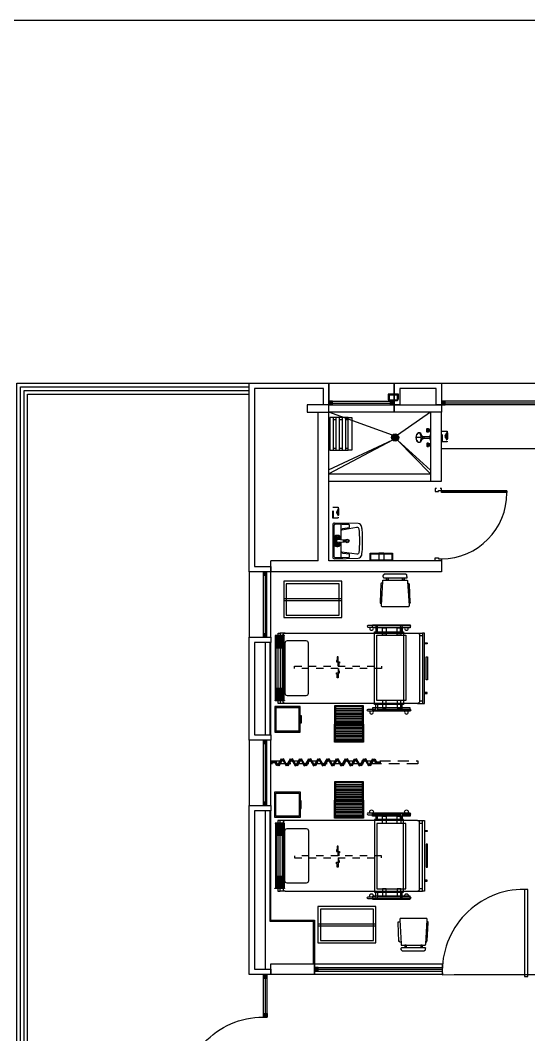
# Model space of a CAD drawing. Header units: millimetres. Extents: x 2523 to 2756, y 378 to 482.
# Drawn here: x 2644.83 to 2651.83, y 462.15 to 476.13 of the extents above; entities that cross this region are included whole.
import ezdxf

# ---------------------------------------------------------------- set-up
doc = ezdxf.new("R2010")
doc.units = ezdxf.units.MM
for name, pattern in [('H100', [0.24, 0.15, -0.09]), ('HIDDE50', [0.08, 0.05, -0.03]), ('HIDDEN2', [0.1875, 0.125, -0.0625])]:
    doc.linetypes.add(name, pattern=pattern)
doc.layers.get('Defpoints').update_dxf_attribs({"color": 8})
for name, color, linetype in [('CANCEL', 6, 'Continuous'), ('MOBILIARIO', 161, 'Continuous'), ('MOBSANIT', 161, 'Continuous'), ('PROYECC', 7, 'H100')]:
    doc.layers.add(name, color=color, linetype=linetype)

# ---------------------------------------------------------------- blocks, each defined once
blk = doc.blocks.new('PK120')
at = {"layer": 'CANCEL'}
blk.add_lwpolyline([(1.178, -0.025), (1.178, 1.175), (1.131, 1.175), (1.131, -0.025), (1.178, -0.025), (1.178, 1.165)], dxfattribs=at)
blk.add_arc((1.124, 0.05), 1.125, 89.6506, 182.5573, dxfattribs=at)
blk = doc.blocks.new('91040269')
at = {"color": 8}
for p, q in [((0, -0.05), (0, -0.083)), ((0, -0.133), (0, -0.167)), ((0.03, -0.05), (0.03, -0.083)), ((0.03, -0.133), (0.03, -0.167)), ((0.42, -0.083), (0.42, -0.05)), ((0.42, -0.167), (0.42, -0.133)), ((0.45, -0.083), (0.45, -0.05)), ((0.45, -0.167), (0.45, -0.133)), ((0, -0.217), (0, -0.25)), ((0.03, -0.217), (0.03, -0.25)), ((0.42, -0.25), (0.42, -0.217)), ((0.45, -0.25), (0.45, -0.217))]:
    blk.add_line(p, q, dxfattribs=at)
for points in [[(0.45, -0.05), (0.45, 0), (0, 0), (0, -0.05)], [(0.45, -0.133), (0.45, -0.083), (0, -0.083), (0, -0.133)], [(0.45, -0.217), (0.45, -0.167), (0, -0.167), (0, -0.217)], [(0.45, -0.25), (0.45, -0.3), (0, -0.3), (0, -0.25)]]:
    blk.add_lwpolyline(points, close=True)
blk = doc.blocks.new('CH2S')
at = {"color": 8}
for points in [[(-0.01, 0.031), (-0.013, 0.034), (-0.034, 0.012), (-0.031, 0.009)], [(0.006, 0.029), (0.003, 0.032), (-0.032, -0.004), (-0.029, -0.006)], [(0.032, 0.004), (0.029, 0.006), (-0.006, -0.03), (-0.003, -0.032)], [(0.034, -0.012), (0.031, -0.01), (0.01, -0.031), (0.013, -0.034)]]:
    blk.add_lwpolyline(points, close=True, dxfattribs=at)
for points in [[(0.022, 0.028), (0.018, 0.031), (-0.031, -0.019), (-0.027, -0.022), (0.022, 0.028)], [(0.03, 0.019), (0.027, 0.022), (-0.022, -0.028), (-0.019, -0.031), (0.03, 0.019)]]:
    blk.add_lwpolyline(points, dxfattribs=at)
for radius in [0.05, 0.04]:
    blk.add_circle((0, 0), radius)
blk = doc.blocks.new('OB046RS')
at = {"color": 8}
for p, q in [((-0.125, -0.002), (-0.075, -0.002)), ((-0.125, -0.028), (-0.107, -0.028)), ((-0.125, -0.047), (-0.107, -0.047)), ((-0.112, -0.007), (-0.112, -0.005)), ((-0.092, -0.028), (-0.075, -0.028)), ((-0.092, -0.047), (-0.075, -0.047)), ((-0.088, -0.007), (-0.088, -0.005)), ((0.125, -0.002), (0.075, -0.002)), ((0.092, -0.028), (0.075, -0.028)), ((0.092, -0.047), (0.075, -0.047)), ((0.088, -0.007), (0.088, -0.005)), ((0.125, -0.028), (0.107, -0.028)), ((0.125, -0.047), (0.107, -0.047)), ((0.112, -0.007), (0.112, -0.005))]:
    blk.add_line(p, q, dxfattribs=at)
for p, q in [((-0.016, -0.105), (-0.016, -0.126)), ((-0.012, -0.01), (-0.012, -0.105)), ((0.016, -0.105), (0.016, -0.125))]:
    blk.add_line(p, q)
at = {"color": 8, "linetype": 'Continuous'}
blk.add_line((0, -0.134), (0, -0.199), dxfattribs=at)
for points in [[(-0.125, 0), (-0.125, -0.002, -0.061783), (-0.112, -0.005), (-0.087, -0.005, -0.061233), (-0.075, -0.002), (-0.075, 0)], [(0.04, 0), (-0.04, 0, 0.039972), (-0.04, -0.001, 0.265446), (-0.038, -0.003, 0.073458), (-0.028, -0.007, 0.034708), (-0.016, -0.009, 0.025222), (0, -0.01, 0.025222), (0.016, -0.009, 0.034708), (0.028, -0.007, 0.073458), (0.038, -0.003, 0.265446), (0.04, -0.001, 0.265446)], [(0.125, 0), (0.125, -0.002, 0.061783), (0.112, -0.005), (0.087, -0.005, 0.061233), (0.075, -0.002), (0.075, 0)]]:
    blk.add_lwpolyline(points, format="xyb")
for points in [[(-0.075, -0.047, -0.061233), (-0.087, -0.05), (-0.112, -0.05, -0.061233), (-0.125, -0.047), (-0.125, -0.028, -0.061233), (-0.112, -0.025), (-0.087, -0.025, -0.061233), (-0.075, -0.028)], [(0.075, -0.047, 0.061233), (0.087, -0.05), (0.112, -0.05, 0.061233), (0.125, -0.047), (0.125, -0.028, 0.061233), (0.112, -0.025), (0.087, -0.025, 0.061233), (0.075, -0.028)]]:
    blk.add_lwpolyline(points, format="xyb", close=True)
for points in [[(-0.112, -0.025), (-0.112, -0.007), (-0.087, -0.007), (-0.087, -0.025)], [(0.112, -0.025), (0.112, -0.007), (0.087, -0.007), (0.087, -0.025)]]:
    blk.add_lwpolyline(points, close=True)
at = {"color": 8}
for points in [[(-0.092, -0.028), (-0.107, -0.028), (-0.107, -0.047), (-0.092, -0.047)], [(0.092, -0.028), (0.107, -0.028), (0.107, -0.047), (0.092, -0.047)]]:
    blk.add_lwpolyline(points, close=True, dxfattribs=at)
blk.add_lwpolyline([(0.012, -0.01), (0.012, -0.105)])
for centre, start, end in [((-0.107, -0.022), 210.2858, 262.3048), ((-0.107, -0.053), 97.6952, 149.7142), ((-0.093, -0.022), 277.6952, 329.7142), ((-0.093, -0.053), 30.2858, 82.3048), ((0.093, -0.022), 210.2858, 262.3048), ((0.093, -0.053), 97.6952, 149.7142), ((0.107, -0.022), 277.6952, 329.7142), ((0.107, -0.053), 30.2858, 82.3048)]:
    blk.add_arc(centre, 0.00685, start, end, dxfattribs=at)
for centre, major_axis, ratio, start_param, end_param in [((0, -0.159), (0.0661, 0), 0.651718, 1.818826, 7.605952), ((0, -0.105), (0.0162, 0), 0.527636, 2.382421, 7.061397), ((0, -0.125), (-0.0162, 0), 0.527636, 6.283185, 9.424778)]:
    blk.add_ellipse(centre, major_axis=major_axis, ratio=ratio, start_param=start_param, end_param=end_param)
at = {"color": 8, "linetype": 'Continuous'}
for centre, major_axis, start_param, end_param in [((0, -0.085), (-0.0117, 0), 0, 3.141593), ((0, -0.105), (0.0117, 0), 3.141593, 6.283185)]:
    blk.add_ellipse(centre, major_axis=major_axis, ratio=0.492669, start_param=start_param, end_param=end_param, dxfattribs=at)
for points, knots in [([(-0.016, -0.12), (-0.033, -0.123), (-0.047, -0.13), (-0.07, -0.155), (-0.064, -0.177), (-0.02, -0.202), (0.016, -0.203), (0.063, -0.179), (0.07, -0.158), (0.049, -0.131), (0.034, -0.123), (0.016, -0.12)], [1.841048, 1.841048, 1.841048, 1.841048, 2.612133, 2.612133, 3.991744, 3.991744, 5.371356, 5.371356, 6.750968, 6.750968, 7.599415, 7.599415, 7.599415, 7.599415]), ([(-0.016, -0.125), (-0.016, -0.125), (-0.023, -0.131), (-0.035, -0.137), (-0.047, -0.139), (-0.055, -0.14)], [3.6028153, 3.6028153, 3.6028153, 3.6028153, 3.9917443, 3.9917443, 4.5563439, 4.5563439, 4.5563439, 4.5563439]), ([(0.016, -0.125), (0.016, -0.125), (0.023, -0.131), (0.035, -0.137), (0.047, -0.139), (0.055, -0.14)], [3.6028153, 3.6028153, 3.6028153, 3.6028153, 3.9917443, 3.9917443, 4.5563439, 4.5563439, 4.5563439, 4.5563439])]:
    blk.add_open_spline(points, degree=3, knots=knots, dxfattribs=at)
blk = doc.blocks.new('OB065JS')
blk.add_line((-0.07, -0.014), (0.07, -0.014))
blk.add_lwpolyline([(-0.07, -0.003), (-0.07, -0.07, 0.414214), (-0.049, -0.092), (0.049, -0.092, 0.414214), (0.07, -0.07), (0.07, -0.003)], format="xyb", close=True)
at = {"color": 8}
blk.add_lwpolyline([(-0.058, -0.014), (-0.058, -0.067, 0.414214), (-0.041, -0.084), (0.041, -0.084, 0.414214), (0.058, -0.067), (0.058, -0.014)], format="xyb", dxfattribs=at)
blk = doc.blocks.new('MESA_PUENTE')
at = {"linetype": 'Continuous'}
for points in [[(-26, 59), (26, 59), (26, 55), (-26, 55)], [(-20, 45), (20, 45), (20, -45), (-20, -45)], [(-12, 55), (-7, 55), (-7, 45), (-12, 45)], [(8, 55), (13, 55), (13, 45), (8, 45)], [(-26, -59), (26, -59), (26, -55), (-26, -55)], [(-12, -55), (-7, -55), (-7, -45), (-12, -45)], [(8, -55), (13, -55), (13, -45), (8, -45)]]:
    blk.add_lwpolyline(points, close=True, dxfattribs=at)
blk = doc.blocks.new('36211652')
at = {"color": 8}
for points in [[(-0.442, -0.224), (-0.442, -0.329, -1), (-0.467, -0.329), (-0.467, 0.246, -1), (-0.442, 0.246), (-0.442, 0.139)], [(0.688, -0.224), (0.688, -0.329, 1), (0.713, -0.329), (0.713, 0.246, 1), (0.688, 0.246), (0.688, 0.139)]]:
    blk.add_lwpolyline(points, format="xyb", dxfattribs=at)
blk.add_lwpolyline([(-0.377, -0.241), (-0.377, 0.159), (0.623, 0.159), (0.623, -0.241)], close=True)
for points in [[(-0.377, 0.119), (-0.452, 0.119, -1), (-0.452, 0.139), (-0.377, 0.139)], [(0.623, 0.119), (0.698, 0.119, 1), (0.698, 0.139), (0.623, 0.139)], [(-0.377, -0.201), (-0.452, -0.201, 1), (-0.452, -0.221), (-0.377, -0.221)], [(0.623, -0.201), (0.698, -0.201, -1), (0.698, -0.221), (0.623, -0.221)]]:
    blk.add_lwpolyline(points, format="xyb")
for points in [[(-0.442, 0.119), (-0.442, -0.201)], [(0.688, 0.119), (0.688, -0.201)]]:
    blk.add_lwpolyline(points, dxfattribs=at)
for centre in [(-0.484, 0.199), (0.671, 0.199), (-0.484, -0.281), (0.671, -0.281)]:
    blk.add_arc(centre, 0.025, 45.573, 314.427, dxfattribs=at)
blk = doc.blocks.new('37830054')
for points in [[(0.6, 0.015), (0.6, 0.145), (0.59, 0.145), (0.59, 0.095), (0.58, 0.095), (0.58, 0.075), (0.6, 0.075), (0.61, 0.075), (0.62, 0.075), (0.62, 0.055), (0.61, 0.055), (0.61, 0.015)], [(0.6, -0.015), (0.6, -0.145), (0.59, -0.145), (0.59, -0.095), (0.58, -0.095), (0.58, -0.075), (0.6, -0.075), (0.61, -0.075), (0.62, -0.075), (0.62, -0.055), (0.61, -0.055), (0.61, -0.015)]]:
    blk.add_lwpolyline(points)
at = {"color": 8, "linetype": 'HIDDE50'}
blk.add_lwpolyline([(0, -0.015), (0, 0.015), (1.2, 0.015), (1.2, -0.015)], close=True, dxfattribs=at)
blk = doc.blocks.new('BU')
for points in [[(0, -0.175), (0.35, -0.175), (0.35, 0.175), (0, 0.175)], [(0.016, -0.16), (0.335, -0.16), (0.335, 0.16), (0.016, 0.16)], [(0.35, 0.053), (0.361, 0.053), (0.361, -0.053), (0.35, -0.053)]]:
    blk.add_lwpolyline(points, close=True)
blk = doc.blocks.new('31640053')
at = {"color": 8}
for p, q in [((-0.939, 0.458), (-1.009, 0.458)), ((-0.969, 0.423), (-1.009, 0.423)), ((0.881, 0.458), (0.951, 0.458)), ((0.911, 0.423), (0.951, 0.423)), ((-0.969, -0.477), (-1.009, -0.477)), ((-0.939, -0.512), (-1.009, -0.512)), ((0.881, -0.512), (0.951, -0.512)), ((0.911, -0.477), (0.951, -0.477))]:
    blk.add_line(p, q, dxfattribs=at)
for points in [[(-1.009, -0.512), (-1.039, -0.512), (-1.039, 0.458), (-1.009, 0.458)], [(0.951, -0.512), (0.981, -0.512), (0.981, 0.458), (0.951, 0.458)]]:
    blk.add_lwpolyline(points, close=True)
blk.add_lwpolyline([(0.881, 0.458, -0.414214), (0.911, 0.428), (0.911, -0.482, -0.414214), (0.881, -0.512), (-0.939, -0.512, -0.414214), (-0.969, -0.482), (-0.969, 0.428, -0.414214), (-0.939, 0.458)], format="xyb", close=True)
blk.add_lwpolyline([(-0.944, -0.372, 0.414214), (-0.914, -0.402), (-0.649, -0.402, 0.414214), (-0.619, -0.372), (-0.619, 0.318, 0.414214), (-0.649, 0.348), (-0.914, 0.348, 0.414214), (-0.944, 0.318)], format="xyb", close=True, dxfattribs=at)
for points in [[(0.981, 0.323), (1.016, 0.323), (1.016, 0.308), (0.981, 0.308)], [(0.981, -0.377), (1.016, -0.377), (1.016, -0.362), (0.981, -0.362)]]:
    blk.add_lwpolyline(points)
at = {"layer": 'MOBILIARIO'}
blk.add_lwpolyline([(1, -0.188), (1, 0.129), (1.02, 0.129), (1.02, -0.188)], close=True, dxfattribs=at)
blk = doc.blocks.new('33520105')
at = {"color": 8}
for p, q in [((-0.195, 0.214), (0.175, 0.214)), ((-0.195, 0.192), (0.175, 0.192)), ((-0.195, 0.17), (0.175, 0.17)), ((-0.195, 0.148), (0.175, 0.148)), ((-0.195, 0.126), (0.175, 0.126)), ((-0.195, 0.104), (0.175, 0.104)), ((-0.195, 0.082), (0.175, 0.082)), ((-0.195, 0.06), (0.175, 0.06)), ((-0.195, 0.038), (0.175, 0.038)), ((-0.195, -0.036), (0.175, -0.036)), ((-0.195, -0.058), (0.175, -0.058)), ((-0.195, -0.08), (0.175, -0.08)), ((-0.195, -0.102), (0.175, -0.102)), ((-0.195, -0.124), (0.175, -0.124)), ((-0.195, -0.146), (0.175, -0.146)), ((-0.195, -0.168), (0.175, -0.168)), ((-0.195, -0.19), (0.175, -0.19)), ((-0.195, -0.212), (0.175, -0.212))]:
    blk.add_line(p, q, dxfattribs=at)
blk.add_lwpolyline([(-0.21, 0.001), (0.19, 0.001), (0.19, 0.251), (-0.21, 0.251)], close=True)
for points in [[(-0.195, 0.236), (-0.195, 0.016), (0.175, 0.016), (0.175, 0.236)], [(-0.195, -0.234), (-0.195, -0.014), (0.175, -0.014), (0.175, -0.234)]]:
    blk.add_lwpolyline(points, close=True, dxfattribs=at)
blk.add_lwpolyline([(0.19, 0.001), (0.19, -0.249), (-0.21, -0.249), (-0.21, 0.001)], dxfattribs=at)
blk = doc.blocks.new('76190058G')
for points in [[(0.06, -0.007), (0.01, -0.007), (0.01, 0.008), (0.069, 0.008), (0.096, -0.04), (0.083, -0.047)], [(0.159, 0.04), (0.109, -0.047), (0.096, -0.04), (0.146, 0.047)], [(0.159, 0.04), (0.209, -0.047), (0.222, -0.04), (0.172, 0.047)], [(0.285, 0.04), (0.235, -0.047), (0.222, -0.04), (0.272, 0.047)], [(0.285, 0.04), (0.335, -0.047), (0.348, -0.04), (0.298, 0.047)], [(0.411, 0.04), (0.361, -0.047), (0.348, -0.04), (0.398, 0.047)], [(0.411, 0.04), (0.461, -0.047), (0.474, -0.04), (0.424, 0.047)], [(0.537, 0.04), (0.487, -0.047), (0.474, -0.04), (0.524, 0.047)], [(0.537, 0.04), (0.587, -0.047), (0.6, -0.04), (0.55, 0.047)], [(0.663, 0.04), (0.613, -0.047), (0.6, -0.04), (0.65, 0.047)], [(0.663, 0.04), (0.713, -0.047), (0.726, -0.04), (0.676, 0.047)], [(0.789, 0.04), (0.739, -0.047), (0.726, -0.04), (0.776, 0.047)], [(0.789, 0.04), (0.839, -0.047), (0.852, -0.04), (0.802, 0.047)], [(0.915, 0.04), (0.865, -0.047), (0.852, -0.04), (0.902, 0.047)], [(0.915, 0.04), (0.965, -0.047), (0.978, -0.04), (0.928, 0.047)], [(1.041, 0.04), (0.991, -0.047), (0.978, -0.04), (1.028, 0.047)], [(1.041, 0.04), (1.091, -0.047), (1.104, -0.04), (1.054, 0.047)], [(1.167, 0.04), (1.117, -0.047), (1.104, -0.04), (1.154, 0.047)], [(1.167, 0.04), (1.217, -0.047), (1.23, -0.04), (1.18, 0.047)], [(1.293, 0.04), (1.243, -0.047), (1.23, -0.04), (1.28, 0.047)], [(1.293, 0.04), (1.343, -0.047), (1.356, -0.04), (1.306, 0.047)], [(1.419, 0.04), (1.369, -0.047), (1.356, -0.04), (1.406, 0.047)], [(1.454, 0.008), (1.504, 0.008), (1.504, -0.007), (1.446, -0.007), (1.419, 0.04), (1.432, 0.047)]]:
    blk.add_lwpolyline(points, close=True)
at = {"layer": 'PROYECC', "color": 252}
blk.add_lwpolyline([(0, 0.019), (2.024, 0.019), (2.024, -0.019), (0, -0.019)], close=True, dxfattribs=at)
blk = doc.blocks.new('SILLA_FIJA_A__APIL_')
at = {"linetype": 'Continuous'}
for p, q in [((-18, 12), (-21, 12)), ((-18, 10), (-21, 10)), ((-18, -10), (-21, -10)), ((-18, -12), (-21, -12))]:
    blk.add_line(p, q, dxfattribs=at)
for points in [[(-23, 16), (-24, 16), (-25, 16), (-25.29, 15.71), (-25.45, 15.53), (-25.59, 15.34), (-25.71, 15.14), (-25.82, 14.93), (-25.9, 14.7), (-25.95, 14.47), (-25.99, 14.24), (-26, 14), (-26, -15), (-25.98, -15.19), (-25.92, -15.38), (-25.83, -15.56), (-25.71, -15.71), (-25.56, -15.83), (-25.38, -15.92), (-25.2, -15.98), (-25, -16), (-24.98, -16.19), (-24.92, -16.38), (-24.83, -16.56), (-24.71, -16.71), (-24.56, -16.83), (-24.38, -16.92), (-24.2, -16.98), (-24, -17), (-23, -17), (-22.76, -16.99), (-22.53, -16.95), (-22.3, -16.9), (-22.07, -16.82), (-21.86, -16.71), (-21.66, -16.59), (-21.46, -16.45), (-21.29, -16.29), (-21, -16), (-21, -15), (-21, 15), (-21, 16), (-21.22, 16.17), (-21.46, 16.3), (-21.72, 16.38), (-22, 16.41), (-22.28, 16.38), (-22.54, 16.3), (-22.78, 16.17), (-23, 16)], [(-18, 14), (-18, 16), (-17.71, 16.29), (-17.54, 16.45), (-17.34, 16.59), (-17.14, 16.71), (-16.93, 16.82), (-16.7, 16.9), (-16.47, 16.95), (-16.24, 16.99), (-16, 17), (17, 19), (17.24, 18.99), (17.47, 18.95), (17.7, 18.9), (17.93, 18.82), (18.14, 18.71), (18.34, 18.59), (18.54, 18.45), (18.71, 18.29), (19, 18), (19, 16), (19, -17), (19, -18), (18.71, -18.29), (18.54, -18.45), (18.34, -18.59), (18.14, -18.71), (17.93, -18.82), (17.7, -18.9), (17.47, -18.95), (17.24, -18.99), (17, -19), (-16, -17), (-18, -17), (-18, -15), (-18, 14)], [(-21, 12), (-18, 12), (-18, 10), (-21, 10)], [(-21, -10), (-18, -10), (-18, -12), (-21, -12)]]:
    blk.add_lwpolyline(points, close=True, dxfattribs=at)
for points in [[(-14, 17), (-13.98, 17.19), (-13.92, 17.38), (-13.83, 17.56), (-13.71, 17.71), (-13.56, 17.83), (-13.38, 17.92), (-13.2, 17.98), (-13, 18), (-12, 19), (13, 20), (13.03, 20.12), (13.08, 20.23), (13.16, 20.32), (13.26, 20.38), (13.38, 20.41), (13.5, 20.4), (13.61, 20.36), (13.71, 20.29), (14, 20), (14, 19)], [(-14, -17), (-14, -18), (-13.98, -18.19), (-13.92, -18.38), (-13.83, -18.56), (-13.71, -18.71), (-13.56, -18.83), (-13.38, -18.92), (-13.2, -18.98), (-13, -19), (-13, -20), (13, -21), (14, -21), (14, -20), (14, -19)]]:
    blk.add_lwpolyline(points, dxfattribs=at)
blk = doc.blocks.new('92404449')
for p, q in [((-0.445, -0.029), (0.445, -0.029)), ((-0.445, -0.151), (0.445, -0.151))]:
    blk.add_line(p, q)
at = {"color": 8}
for p, q in [((-0.445, -0.036), (0.445, -0.036)), ((-0.445, -0.046), (-0.28, -0.046)), ((-0.445, -0.056), (-0.28, -0.056)), ((-0.445, -0.066), (-0.28, -0.066)), ((-0.445, -0.076), (-0.28, -0.076)), ((-0.445, -0.086), (-0.28, -0.086)), ((-0.445, -0.096), (-0.28, -0.096)), ((-0.445, -0.106), (-0.28, -0.106)), ((-0.445, -0.116), (-0.28, -0.116)), ((-0.445, -0.126), (0.445, -0.126)), ((-0.445, -0.136), (0.445, -0.136)), ((0.28, -0.046), (0.445, -0.046)), ((0.28, -0.056), (0.445, -0.056)), ((0.28, -0.066), (0.445, -0.066)), ((0.28, -0.076), (0.445, -0.076)), ((0.28, -0.086), (0.445, -0.086)), ((0.28, -0.096), (0.445, -0.096)), ((0.28, -0.106), (0.445, -0.106)), ((0.28, -0.116), (0.445, -0.116)), ((-0.445, -0.146), (0.445, -0.146))]:
    blk.add_line(p, q, dxfattribs=at)
for points in [[(-0.45, -0.024), (-0.445, -0.024), (-0.445, -0.156), (-0.45, -0.156)], [(-0.28, -0.041), (0.28, -0.041), (0.28, -0.126), (-0.28, -0.126)], [(0.45, -0.024), (0.445, -0.024), (0.445, -0.156), (0.45, -0.156)]]:
    blk.add_lwpolyline(points, close=True)
blk = doc.blocks.new('BASINETE')
for p, q in [((0.8, 0.013), (0, 0.013)), ((0.8, -0.012), (0, -0.012))]:
    blk.add_line(p, q)
for points in [[(0.8, -0.25), (0.8, 0.25), (0, 0.25), (0, -0.25)], [(0.765, -0.215), (0.765, 0.215), (0.035, 0.215), (0.035, -0.215)]]:
    blk.add_lwpolyline(points, close=True)
blk = doc.blocks.new('P100')
at = {"color": 2}
blk.add_lwpolyline([(0.032, 0.988), (0.032, 0.085), (0.032, 0.988), (0.059, 0.988), (0.059, 0.085), (0.032, 0.085)], close=True, dxfattribs=at)
for points in [[(0, 0.016), (0, 0), (0.043, 0), (0.043, 0.044), (0.028, 0.044), (0.028, 0.085), (0, 0.085), (0, 0.068)], [(1, 0.016), (1, 0), (0.957, 0), (0.957, 0.044), (0.972, 0.044), (0.972, 0.085), (1, 0.085), (1, 0.068)]]:
    blk.add_lwpolyline(points, dxfattribs=at)
at = {"color": 8}
blk.add_arc((0.061, 0.077), 0.911, 0.5211, 90.1059, dxfattribs=at)
blk = doc.blocks.new('A$C2FAA7003')
for p, q in [((0.165, -0.13), (0.165, 0)), ((0.165, -0.15), (0.165, -0.14)), ((0.265, -0.13), (0.265, 0)), ((0.265, -0.15), (0.265, -0.14))]:
    blk.add_line(p, q)
for points in [[(0.44, -0.14), (-0.01, -0.14), (-0.01, 0.01), (0.44, 0.01)], [(0.43, -0.13), (0, -0.13), (0, 0), (0.43, 0)]]:
    blk.add_lwpolyline(points, close=True)
blk.add_lwpolyline([(0.265, -0.15), (0.165, -0.15)])
blk = doc.blocks.new('A$C13D72097')
at = {"linetype": 'HIDDEN2', "ltscale": 0.5}
for p, q in [((-0.046, 0.06), (-0.092, 0.014)), ((-0.092, 0), (0, -0.092)), ((0.053, -0.053), (-0.053, 0.053)), ((0.06, -0.046), (-0.046, 0.06)), ((-0.038, -0.025), (-0.079, -0.013)), ((-0.048, -0.044), (-0.036, -0.032)), ((-0.044, -0.048), (-0.032, -0.036)), ((-0.025, -0.038), (-0.013, -0.079)), ((0.014, -0.092), (0.06, -0.046))]:
    blk.add_line(p, q, dxfattribs=at)
for centre, radius, start, end in [((-0.085, 0.007), 0.01, 135, 225), ((0.236, 0.236), 0.404, 215.7351, 234.2649), ((-0.039, -0.029), 0.004, 315, 73.2347), ((-0.029, -0.039), 0.004, 16.7653, 135), ((0.007, -0.085), 0.01, 225, 315)]:
    blk.add_arc(centre, radius, start, end, dxfattribs=at)
blk = doc.blocks.new('LVVZ1VS')
at = {"color": 8}
blk.add_line((0.012, -0.143), (-0.012, -0.143), dxfattribs=at)
for points in [[(0.24, -0.348), (0.245, -0.02, 0.418008), (0.225, 0), (-0.225, 0, 0.421093), (-0.245, -0.02), (-0.237, -0.349, 0.362961), (-0.195, -0.397, 0.013873), (-0.151, -0.403, 0.023993), (0.002, -0.41, 0.024799), (0.151, -0.403, 0.015126), (0.198, -0.396, 0.364514)], [(-0.075, -0.068, -0.247805), (-0.057, -0.086, 0.116963), (-0.045, -0.086, -0.247805), (-0.027, -0.068, 0.116963), (-0.027, -0.056, -0.247805), (-0.045, -0.038, 0.116963), (-0.057, -0.038, -0.247805), (-0.075, -0.056, 0.116963)], [(0.012, -0.14), (0.018, -0.069, 0.015831), (0.018, -0.069), (0.018, -0.042, 0.414214), (0.014, -0.038), (-0.014, -0.038, 0.414214), (-0.018, -0.042), (-0.018, -0.069, 0.015831), (-0.018, -0.069), (-0.012, -0.14, -0.015831), (-0.012, -0.141), (-0.012, -0.159, 0.414214), (-0.008, -0.163), (0.008, -0.163, 0.414214), (0.012, -0.159), (0.012, -0.141, -0.015831)], [(0.075, -0.068, 0.247805), (0.057, -0.086, -0.116963), (0.045, -0.086, 0.247805), (0.027, -0.068, -0.116963), (0.027, -0.056, 0.247805), (0.045, -0.038, -0.116963), (0.057, -0.038, 0.247805), (0.075, -0.056, -0.116963)]]:
    blk.add_lwpolyline(points, format="xyb", close=True)
for points in [[(0.243, -0.127, -0.408931), (0.24, -0.13), (0.231, -0.13, -0.419516), (0.228, -0.126), (0.229, -0.035, 0.49024), (0.209, -0.015), (-0.209, -0.015, 0.425911), (-0.229, -0.035), (-0.228, -0.126, -0.419516), (-0.231, -0.13), (-0.239, -0.13, -0.408931), (-0.242, -0.127)], [(0.144, -0.115, -0.368916), (0.154, -0.123), (0.189, -0.327, -0.428122), (0.167, -0.356, -0.027474), (0.002, -0.365, -0.026047), (-0.163, -0.356, -0.428854), (-0.185, -0.328), (-0.154, -0.123, -0.368908), (-0.144, -0.115), (-0.015, -0.115)], [(-0.017, -0.089), (-0.069, -0.089, -0.414214), (-0.078, -0.08), (-0.078, -0.044, -0.414214), (-0.069, -0.034), (0.068, -0.034, -0.414214), (0.078, -0.044), (0.078, -0.08, -0.414214), (0.068, -0.089), (0.017, -0.089)]]:
    blk.add_lwpolyline(points, format="xyb")
for points in [[(-0.228, -0.115), (-0.144, -0.115)], [(0.144, -0.115), (0.228, -0.115)]]:
    blk.add_lwpolyline(points, dxfattribs=at)
for points in [[(-0.228, -0.126), (-0.226, -0.22, 0.408931), (-0.216, -0.23), (-0.195, -0.23, 0.368908), (-0.185, -0.222), (-0.172, -0.138, -0.336277), (-0.162, -0.13), (-0.155, -0.13)], [(0.155, -0.13), (0.162, -0.13, -0.262297), (0.172, -0.138), (0.185, -0.222, 0.368908), (0.195, -0.23), (0.216, -0.23, 0.408931), (0.226, -0.22), (0.228, -0.126)]]:
    blk.add_lwpolyline(points, format="xyb", dxfattribs=at)
blk.add_lwpolyline([(0.015, -0.115), (0.144, -0.115)])
for centre, radius in [((-0.051, -0.062), 0.00337), ((-0.051, -0.062), 0.00337), ((0, -0.049), 0.00515), ((0.051, -0.062), 0.00337), ((0.051, -0.062), 0.00337)]:
    blk.add_circle(centre, radius)
for radius in [0.025, 0.0175]:
    blk.add_circle((0, -0.198), radius, dxfattribs=at)
for centre, start, end in [((-0.051, -0.062), 106.4867, 163.5133), ((-0.051, -0.062), 196.4867, 253.5133), ((-0.051, -0.062), 16.4867, 73.5133), ((-0.051, -0.062), 286.4867, 343.5133), ((0.051, -0.062), 106.4867, 163.5133), ((0.051, -0.062), 196.4867, 253.5133), ((0.051, -0.062), 16.4867, 73.5133), ((0.051, -0.062), 286.4867, 343.5133)]:
    blk.add_arc(centre, 0.0225, start, end, dxfattribs=at)

msp = doc.modelspace()

# ---------------------------------------------------------------- linework, layer by layer
for p, q in [((2650.6265, 471.1291), (2653.627, 471.1291)), ((2649.077, 470.8791), (2649.977, 470.8791)), ((2649.077, 470.8541), (2649.977, 470.8541)), ((2649.077, 470.8291), (2649.977, 470.8291)), ((2653.627, 470.8791), (2650.627, 470.8791)), ((2653.627, 470.8541), (2650.627, 470.8541)), ((2653.627, 470.8291), (2650.627, 470.8291)), ((2648.9271, 468.6792), (2648.927, 470.7291)), ((2649.9525, 470.4146), (2649.077, 470.7291)), ((2649.0771, 468.6792), (2649.077, 470.7291)), ((2650.4765, 470.7291), (2650.0232, 470.4146)), ((2649.9525, 470.3439), (2649.0669, 469.9294)), ((2649.9525, 470.3439), (2649.077, 469.8792)), ((2650.4765, 469.9293), (2650.0232, 470.3439)), ((2650.4761, 469.8792), (2650.0232, 470.3439)), ((2650.6265, 470.2291), (2653.627, 470.2291)), ((2649.077, 469.8791), (2650.4761, 469.8792)), ((2649.077, 469.7791), (2650.476, 469.7792)), ((2648.9271, 468.6792), (2648.277, 468.6792)), ((2648.277, 468.5292), (2648.277, 468.6792)), ((2650.6265, 468.6792), (2649.0771, 468.6792)), ((2650.6265, 468.6792), (2650.6265, 468.5292)), ((2650.6265, 468.5292), (2648.277, 468.5292)), ((2648.1981, 468.4792), (2648.1981, 467.6792)), ((2648.202, 466.2857), (2648.202, 467.5542)), ((2648.1981, 466.1607), (2648.1981, 465.3607)), ((2648.202, 463.0541), (2648.202, 465.2357)), ((2648.907, 463.0791), (2650.6372, 463.0791)), ((2648.1769, 462.3941), (2648.1769, 462.9791)), ((2648.2019, 462.3941), (2648.2019, 462.9791)), ((2648.2269, 462.3941), (2648.2269, 462.9791)), ((2648.907, 463.0541), (2650.6372, 463.0541)), ((2648.907, 463.0291), (2650.6372, 463.0291))]:
    msp.add_line(p, q)
for points in [[(2644.7771, 468.0658), (2644.7771, 471.1292), (2647.977, 471.1291)], [(2647.977, 455.7791), (2644.7771, 455.7791), (2644.7771, 471.1292), (2647.977, 471.1291)], [(2647.977, 455.8291), (2644.8271, 455.8291), (2644.8271, 471.0792), (2647.977, 471.0791)], [(2647.977, 471.1291), (2649.077, 471.1291), (2649.077, 470.8291), (2649.002, 470.8291), (2649.002, 471.0541), (2648.052, 471.0541)], [(2648.052, 471.0541), (2648.052, 468.6042), (2648.277, 468.6042), (2648.277, 468.5292), (2647.977, 468.5292), (2647.977, 471.1291)], [(2647.977, 455.8791), (2644.8771, 455.8791), (2644.8771, 471.0292), (2647.977, 471.0291)], [(2644.9271, 468.0658), (2644.9271, 470.9792), (2647.977, 470.9791)], [(2647.977, 455.9291), (2644.9271, 455.9291), (2644.9271, 470.9792), (2647.977, 470.9791)], [(2650.4765, 470.7291), (2650.476, 469.7792), (2650.6265, 469.7792), (2650.6265, 470.7291)], [(2648.277, 463.7141), (2648.277, 465.2357), (2648.262, 465.2357), (2648.262, 463.7141)], [(2648.262, 463.7141), (2648.862, 463.7141), (2648.862, 463.1291)], [(2648.277, 463.7291), (2648.877, 463.7291), (2648.877, 463.1291)], [(2650.6372, 462.9789), (2653.2872, 462.979)], [(2650.802, 462.979), (2653.452, 462.9791)]]:
    msp.add_lwpolyline(points)
for points in [[(2649.077, 471.1291), (2649.977, 471.1291), (2649.977, 470.7291), (2649.077, 470.7291)], [(2650.052, 471.0541), (2650.052, 470.8291), (2649.977, 470.8291), (2649.977, 471.1291), (2650.627, 471.1291), (2650.627, 470.8291), (2650.552, 470.8291), (2650.552, 471.0541)], [(2649.077, 470.8291), (2648.777, 470.8291), (2648.777, 470.7291), (2649.077, 470.7291)], [(2649.077, 470.8791), (2649.077, 470.8291), (2649.127, 470.8291), (2649.127, 470.8791)], [(2649.977, 470.8791), (2649.977, 470.8291), (2649.927, 470.8291), (2649.927, 470.8791)], [(2649.977, 470.8291), (2650.627, 470.8291), (2650.627, 470.7291), (2649.977, 470.7291)], [(2650.627, 470.8791), (2650.627, 470.8291), (2650.677, 470.8291), (2650.677, 470.8791)], [(2647.977, 468.5292), (2647.977, 467.6292), (2648.277, 467.6292), (2648.277, 468.5292)], [(2648.2192, 468.4792), (2648.177, 468.4792), (2648.177, 468.5292), (2648.2192, 468.5292)], [(2648.177, 467.6292), (2648.177, 468.5292), (2648.2192, 468.5292), (2648.2192, 467.6292)], [(2648.2192, 467.6292), (2648.177, 467.6292), (2648.177, 467.6792), (2648.2192, 467.6792)], [(2648.052, 466.2857), (2648.277, 466.2857), (2648.277, 466.2107), (2647.977, 466.2107), (2647.977, 467.6292), (2648.277, 467.6292), (2648.277, 467.5542), (2648.052, 467.5542)], [(2648.262, 467.5542), (2648.262, 466.2857), (2648.277, 466.2857), (2648.277, 467.5542)], [(2647.977, 466.2107), (2647.977, 465.3107), (2648.277, 465.3107), (2648.277, 466.2107)], [(2648.2192, 466.1607), (2648.177, 466.1607), (2648.177, 466.2107), (2648.2192, 466.2107)], [(2648.177, 465.3107), (2648.177, 466.2107), (2648.2192, 466.2107), (2648.2192, 465.3107)], [(2648.052, 463.0541), (2648.277, 463.0541), (2648.277, 462.9791), (2647.977, 462.9791), (2647.977, 465.3107), (2648.277, 465.3107), (2648.277, 465.2357), (2648.052, 465.2357)], [(2648.2192, 465.3107), (2648.177, 465.3107), (2648.177, 465.3607), (2648.2192, 465.3607)], [(2648.877, 463.1291), (2648.877, 462.9791), (2648.277, 462.9791), (2648.277, 463.1291)], [(2650.6372, 462.9791), (2648.877, 462.9791), (2648.877, 463.1291), (2650.6372, 463.1291)], [(2648.877, 463.0791), (2648.877, 463.0291), (2648.927, 463.0291), (2648.927, 463.0791)], [(2648.1769, 462.9291), (2648.2269, 462.9291), (2648.2269, 462.9791), (2648.1769, 462.9791)], [(2648.1769, 462.4441), (2648.2269, 462.4441), (2648.2269, 462.3941), (2648.1769, 462.3941)]]:
    msp.add_lwpolyline(points, close=True)
for points in [[(2649.077, 470.8791), (2649.077, 470.8291), (2649.127, 470.8791), (2649.127, 470.8291)], [(2649.977, 470.8791), (2649.977, 470.8291), (2649.927, 470.8791), (2649.927, 470.8291)], [(2650.627, 470.8791), (2650.627, 470.8291), (2650.677, 470.8791), (2650.677, 470.8291)], [(2648.2192, 468.4792), (2648.177, 468.4792), (2648.2192, 468.5292), (2648.177, 468.5292)], [(2648.2192, 467.6292), (2648.177, 467.6292), (2648.2192, 467.6792), (2648.177, 467.6792)], [(2648.2192, 466.1607), (2648.177, 466.1607), (2648.2192, 466.2107), (2648.177, 466.2107)], [(2648.2192, 465.3107), (2648.177, 465.3107), (2648.2192, 465.3607), (2648.177, 465.3607)], [(2648.877, 463.0791), (2648.877, 463.0291), (2648.927, 463.0791), (2648.927, 463.0291)], [(2648.1769, 462.9291), (2648.2269, 462.9291), (2648.1769, 462.9791), (2648.2269, 462.9791)], [(2648.1769, 462.4441), (2648.2269, 462.4441), (2648.1769, 462.3941), (2648.2269, 462.3941)]]:
    msp.add_solid(points)
at = {"layer": 'Defpoints'}
msp.add_lwpolyline([(2637.7002, 476.1288), (2717.3183, 476.1288), (2717.3183, 427.1975), (2637.7002, 427.1975)], close=True, dxfattribs=at)

# ---------------------------------------------------------------- block references
at = {"extrusion": (0, 0, -1), "xscale": -1, "zscale": -1}
for name, p, rotation in [('P100', (-2650.5412, 469.6792), 90.00117259207958), ('PK120', (-2650.6394, 462.9791), 0.001172592092943958)]:
    msp.add_blockref(name, p, dxfattribs=dict(at, rotation=rotation))
at = {"rotation": 359.9988273813923}
msp.add_blockref('76190058G', (2648.277, 465.9043), dxfattribs=at)
at = {"xscale": -1, "rotation": 90}
msp.add_blockref('PK120', (2648.2269, 462.3941), dxfattribs=at)
at = {"layer": 'MOBILIARIO'}
for name, p, rotation in [('OB065JS', (2649.9629, 470.9817), 0.001172592093043627), ('BASINETE', (2649.2547, 468.149), 179.9999999999131), ('31640053', (2649.4145, 467.2285), 359.9988273813923), ('36211652', (2649.863, 467.0787), 89.99882738139236), ('92404449', (2648.3102, 467.2019), 89.99882738139236), ('37830054', (2648.602, 467.2146), 359.9988273813923), ('BU', (2648.3314, 466.4967), 359.9988273813923), ('33520105', (2649.3642, 466.4314), 359.9988273813923), ('BASINETE', (2649.7244, 463.6667), 179.9999999999131)]:
    msp.add_blockref(name, p, dxfattribs=dict(at, rotation=rotation))
at = {"layer": 'MOBILIARIO', "extrusion": (0, 0, -1), "xscale": -1, "zscale": -1}
for name, p, rotation in [('91040269', (-2649.0912, 470.2036), 270.001172592093), ('CH2S', (-2649.9879, 470.3793), 180.0011725920898)]:
    msp.add_blockref(name, p, dxfattribs=dict(at, rotation=rotation))
at = {"layer": 'MOBILIARIO', "yscale": 0.01000000000044565, "zscale": 0.01000000000044565}
for name, p, xscale, rotation in [('SILLA_FIJA_A__APIL_', (2649.991, 468.2364), 0.01000000000044565, 269.9988273787869), ('MESA_PUENTE', (2649.9355, 467.2069), 0.01000000000044565, 359.9988273787868), ('MESA_PUENTE', (2649.9354, 464.6108), -0.01000000000044565, 179.9964821999855), ('SILLA_FIJA_A__APIL_', (2650.2418, 463.5647), -0.01000000000044565, 269.9964821999857)]:
    msp.add_blockref(name, p, dxfattribs=dict(at, xscale=xscale, rotation=rotation))
at = {"layer": 'MOBILIARIO', "xscale": -1}
for name, p, rotation in [('33520105', (2649.3642, 465.3864), 179.9964821973799), ('BU', (2648.3313, 465.3211), 179.9964821973799), ('36211652', (2649.8629, 464.739), 89.99648219738008), ('92404449', (2648.3101, 464.6159), 89.99648219738008), ('31640053', (2649.4144, 464.5892), 179.9964821973799), ('37830054', (2648.6019, 464.6032), 179.9964821973799)]:
    msp.add_blockref(name, p, dxfattribs=dict(at, rotation=rotation))
at = {"layer": 'MOBSANIT', "extrusion": (0, 0, -1), "xscale": -1, "zscale": -1}
for name, p, rotation in [('OB046RS', (-2650.4765, 470.3793), 90.00117259209294), ('OB046RS', (-2650.4765, 470.3793), 90.00117259209294), ('LVVZ1VS', (-2649.1314, 468.9555), 270.0011725939648)]:
    msp.add_blockref(name, p, dxfattribs=dict(at, rotation=rotation))
at = {"layer": 'MOBSANIT', "extrusion": (0, 0, -1), "zscale": -1}
for p, rotation in [((-2650.6356, 470.3945), 314.99795404734), ((-2650.6411, 470.3945), 314.9979540473401), ((-2649.1406, 469.3455), 314.99795404734)]:
    msp.add_blockref('A$C13D72097', p, dxfattribs=dict(at, rotation=rotation))
at = {"layer": 'MOBSANIT', "xscale": 0.6750000000465661, "yscale": 0.6750000000465661, "zscale": 0.6750000000465661, "rotation": 180.0020459527106}
msp.add_blockref('A$C2FAA7003', (2649.9437, 468.6904), dxfattribs=at)

doc.saveas('drawing.dxf')
